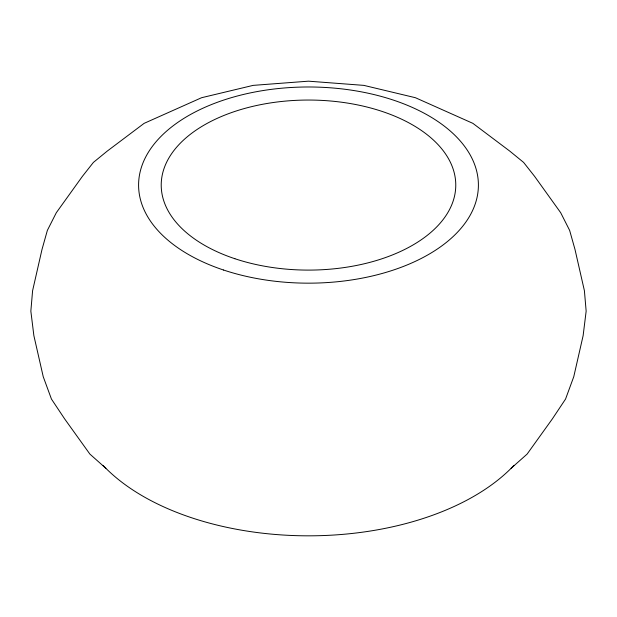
<?xml version="1.0" encoding="UTF-8"?>
<svg xmlns="http://www.w3.org/2000/svg" width="617" height="617" viewBox="0 0 617 617"><rect width="100%" height="100%" fill="white"/><g stroke="black" fill="none" stroke-linecap="round" stroke-linejoin="round"><path stroke-width="0.93" d="M511.138 468.28L527.103 454.097L552.315 418.951L565.558 399.052L573.771 376.686L583.127 335.656L586.15 311.145L584.407 290.723L575.005 249.492L569.63 230.365L560.691 212.718L534.607 176.369L523.594 162.402L509.827 151.15L472.884 123.354L415.403 97.71L363.837 85.377L308.5 81.174L253.163 85.377L201.597 97.71L144.116 123.354L107.173 151.15L93.406 162.402L82.393 176.369L56.309 212.718L47.37 230.365L41.995 249.492L32.593 290.723L30.85 311.145L33.873 335.656L43.229 376.686L51.442 399.052L64.685 418.951L89.897 454.097L105.862 468.28M513.969 465.372A233.99 135.092 0 0 1 308.5 535.826A233.99 135.092 0 0 1 103.031 465.372M223.547 270.022A169.899 98.088 0 0 0 478.399 185.077A169.899 98.088 0 0 0 223.547 100.124A169.899 98.088 0 0 0 223.547 270.022M234.861 258.708A147.27 85.023 0 0 0 455.77 185.077A147.27 85.023 0 0 0 234.861 111.438A147.27 85.023 0 0 0 234.861 258.708"/></g></svg>
